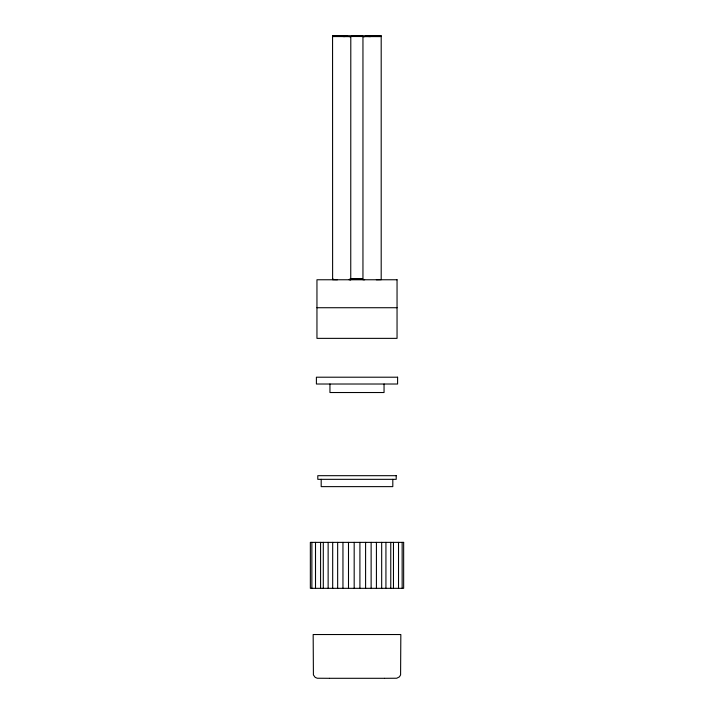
<?xml version="1.0" encoding="UTF-8"?>
<svg xmlns="http://www.w3.org/2000/svg" width="714" height="714" viewBox="0 0 714 714"><rect width="100%" height="100%" fill="white"/><g stroke="black" fill="none" stroke-linecap="round" stroke-linejoin="round"><path stroke-width="1.07" d="M376.358 279.763L381.196 279.665L381.196 35.798L334.795 35.718L332.563 36.021L347.879 36.271L332.617 36.316M349.137 279.763L350.752 279.736L350.797 36.575L332.617 36.566M350.806 279.692L350.315 279.674M364.649 279.763L362.953 279.727L362.953 36.575L380.401 36.601L381.196 36.325L365.871 36.075L381.196 36.021M350.744 36.619L349.137 36.646M333.027 278.879L332.947 279.165M350.092 279.477L362.873 279.469M350.315 278.906L350.806 278.853L350.172 278.826M362.873 279.112L350.092 279.103M368.71 36.557L370.843 36.521L342.934 36.512L345.041 36.557M316.954 307.725L397.046 307.725M329.475 678.3L317.275 678.238L315.177 677.372L313.41 674.935L313.169 634.532L400.831 634.532L400.59 674.935L399.403 676.872L396.725 678.238L384.525 678.3M329.645 678.3L384.355 678.3M337.419 279.763L332.617 279.683L332.563 35.798M364.64 36.646L362.953 36.61M402.152 542.372L402.152 588.327M398.519 542.372L398.519 588.327M393.468 542.372L393.468 588.327M392.807 479.335L392.807 486.627L321.193 486.627L321.193 479.335M390.763 542.372L390.763 588.327M385.935 542.372L385.935 588.327M384.052 384.016L384.052 392.522L329.948 392.522L329.948 384.016M381.678 542.372L381.678 588.327M376.421 542.372L376.421 588.327M371.128 542.372L371.128 588.327M365.595 542.372L365.595 588.327M359.91 542.372L359.91 588.327M354.18 542.372L354.18 588.327M348.494 542.372L348.494 588.327M342.952 542.372L342.952 588.327M337.651 542.372L337.651 588.327M332.688 542.372L332.688 588.327M328.137 542.372L328.137 588.327M323.299 542.372L323.299 588.327M320.577 542.372L320.577 588.327M315.508 542.372L315.508 588.327M311.866 542.372L311.866 588.327M397.6 377.206L397.591 384.016L316.409 384.016L316.4 377.206L397.6 377.206M351.699 36.155L362.105 36.173L351.699 36.155M351.707 279.272L362.105 279.29L351.707 279.272M397.046 279.763L316.954 279.763L316.954 338.365L397.046 338.365L397.046 279.763M396.208 475.685L317.792 475.685L317.792 479.335L396.208 479.335L396.208 475.685M403.651 542.372L310.349 542.372L310.349 588.327L403.651 588.327L403.651 542.372"/></g></svg>
